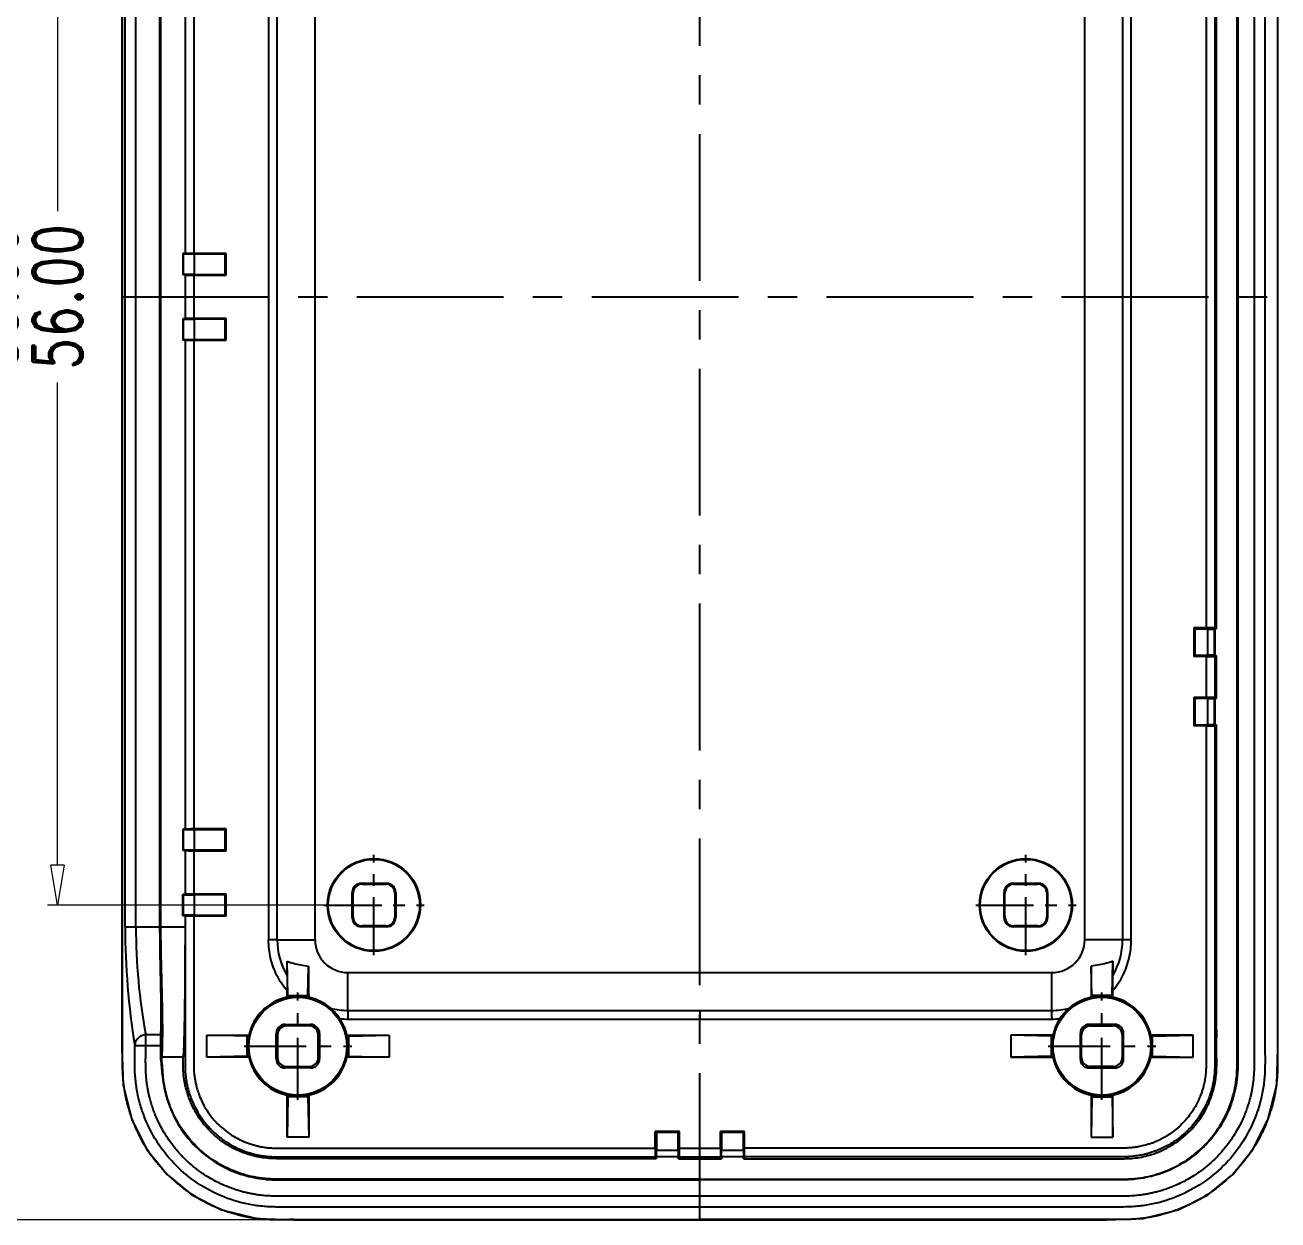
# Model space of a CAD drawing. Header units: millimetres. Extents: x 1204 to 1781, y 423 to 610.
# Drawn here: x 1326.8 to 1384.5, y 504.3 to 559.3 of the extents above; entities that cross this region are included whole.
import ezdxf

# ---------------------------------------------------------------- set-up
doc = ezdxf.new("R2010")
doc.units = ezdxf.units.MM
doc.linetypes.add('CENTER', pattern=[50.8, 31.75, -6.35, 6.35, -6.35])
doc.layers.add('dim', color=82, linetype='Continuous', lineweight=9)
doc.styles.add('ROMAND', font='romand.shx', dxfattribs={"width": 0.75, "bigfont": 'gbcbig.shx'})
doc.dimstyles.new('YanXiu', dxfattribs={"dimtxt": 2.5, "dimasz": 2.2, "dimexe": 1, "dimexo": 0, "dimgap": 0.66, "dimtad": 0, "dimzin": 1, "dimdsep": 46, "dimtxsty": 'ROMAND', "dimblk": 'CLOSEDBLANK', "dimcen": 0, "dimclrd": 3, "dimclre": 3, "dimclrt": 7, "dimazin": 0, "dimtfac": 1, "dimtofl": 0, "dimtmove": 0, "dimatfit": 3, "dimldrblk": 'CLOSEDBLANK', "dimfxl": 1, "dimlwd": 5, "dimlwe": 5, "dimarcsym": 0})

# ---------------------------------------------------------------- blocks, each defined once
blk = doc.blocks.new('_ClosedBlank')
at = {"color": 0, "linetype": 'ByBlock', "lineweight": -2}
for p, q in [((-1, 0.167), (0, 0)), ((-1, 0.167), (-1, -0.167)), ((0, 0), (-1, -0.167))]:
    blk.add_line(p, q, dxfattribs=at)
blk = doc.blocks.new('*D16')
at = {"layer": 'Defpoints', "color": 0}
for p in [(1652.169, 574.768), (1639.924, 518.768), (1652.169, 518.768)]:
    blk.add_point(p, dxfattribs=at)
at = {"layer": 'dim', "color": 3, "lineweight": 5}
for p, q in [((1652.169, 574.768), (1639.464, 574.768)), ((1639.924, 572.928), (1639.924, 550.719)), ((1639.924, 520.608), (1639.924, 542.817)), ((1652.169, 518.768), (1639.464, 518.768))]:
    blk.add_line(p, q, dxfattribs=at)
at = {"layer": 'dim', "color": 3, "lineweight": 5, "xscale": 1.84, "yscale": 1.84, "zscale": 1.84}
for p, rotation in [((1639.924, 574.768), 90), ((1639.924, 518.768), 270)]:
    blk.add_blockref('_ClosedBlank', p, dxfattribs=dict(at, rotation=rotation))
at = {"layer": 'dim', "color": 7, "insert": (1639.924, 546.768), "char_height": 2.3, "attachment_point": 5, "rotation": 90, "style": 'ROMAND'}
blk.add_mtext('56.00', dxfattribs=at)
blk = doc.blocks.new('*D17')
at = {"layer": 'Defpoints', "color": 0}
for p in [(1650.78, 589.268), (1636.924, 504.268), (1650.78, 504.268)]:
    blk.add_point(p, dxfattribs=at)
at = {"layer": 'dim', "color": 3, "lineweight": 5}
for p, q in [((1650.78, 589.268), (1636.464, 589.268)), ((1636.924, 587.428), (1636.924, 550.719)), ((1636.924, 506.108), (1636.924, 542.817)), ((1650.78, 504.268), (1636.464, 504.268))]:
    blk.add_line(p, q, dxfattribs=at)
at = {"layer": 'dim', "color": 3, "lineweight": 5, "xscale": 1.84, "yscale": 1.84, "zscale": 1.84}
for p, rotation in [((1636.924, 589.268), 90), ((1636.924, 504.268), 270)]:
    blk.add_blockref('_ClosedBlank', p, dxfattribs=dict(at, rotation=rotation))
at = {"layer": 'dim', "color": 7, "insert": (1636.924, 546.768), "char_height": 2.3, "attachment_point": 5, "rotation": 90, "style": 'ROMAND'}
blk.add_mtext('85.00', dxfattribs=at)
blk = doc.blocks.new('*u35')
at = {"color": 1, "linetype": 'CENTER', "ltscale": 0.212798}
for p, q in [((0, -42.5), (0, 42.5)), ((-26.6, 0), (26.6, 0))]:
    blk.add_line(p, q, dxfattribs=at)
at = {"color": 7, "linetype": 'Continuous'}
for p, q in [((-26.6, 34.599), (-26.6, -34.599)), ((26.6, -34.599), (26.6, 34.599)), ((-19.85, 29.603), (-19.85, -29.603)), ((-19.451, -29.6), (-19.451, 29.6)), ((-17.71, -29.6), (-17.71, 29.6)), ((17.71, -29.6), (17.71, 29.6)), ((19.451, 29.6), (19.451, -29.6)), ((19.85, -29.603), (19.85, 29.603)), ((-26.45, -29), (-26.45, 29)), ((-25.957, -29), (-25.957, 29)), ((-24.846, -29), (-24.846, 29)), ((-24.817, 29), (-24.817, -29)), ((-23.694, 24.509), (-23.694, 1.991)), ((-23.692, 24.507), (-23.692, 1.993)), ((-23.292, 24.5), (-23.292, 2)), ((23.292, 15.242), (23.292, -15.242)), ((23.692, 15.246), (23.692, -15.246)), ((23.78, -15.29), (23.78, 15.29)), ((-23.694, 1.991), (-23.796, 1.991)), ((-23.779, 1.974), (-23.796, 1.991)), ((-23.796, 1.991), (-23.796, 1.009)), ((-23.779, 1.974), (-23.27, 1.965)), ((-23.779, 1.974), (-23.779, 1.026)), ((-23.692, 1.993), (-23.694, 1.991)), ((-21.805, 2), (-23.292, 2)), ((-21.84, 1.965), (-23.27, 1.965)), ((-23.27, 1.965), (-23.27, 1.035)), ((-21.84, 1.965), (-21.805, 2)), ((-21.84, 1.035), (-21.84, 1.965)), ((-21.805, 1), (-21.805, 2)), ((-23.779, 1.026), (-23.796, 1.009)), ((-23.694, 1.009), (-23.796, 1.009)), ((-23.27, 1.035), (-23.779, 1.026)), ((-23.694, 1.009), (-23.692, 1.007)), ((-23.694, 1.009), (-23.694, -1.009)), ((-23.292, 1), (-21.805, 1)), ((-23.292, 1), (-23.292, -1)), ((-23.27, 1.035), (-21.84, 1.035)), ((-21.84, 1.035), (-21.805, 1)), ((-23.694, -1.009), (-23.796, -1.009)), ((-23.779, -1.026), (-23.796, -1.009)), ((-23.796, -1.009), (-23.796, -1.991)), ((-23.779, -1.026), (-23.27, -1.035)), ((-23.779, -1.026), (-23.779, -1.974)), ((-23.692, -1.007), (-23.694, -1.009)), ((-21.805, -1), (-23.292, -1)), ((-21.84, -1.035), (-23.27, -1.035)), ((-23.27, -1.035), (-23.27, -1.965)), ((-21.84, -1.035), (-21.805, -1)), ((-21.84, -1.965), (-21.84, -1.035)), ((-21.805, -2), (-21.805, -1)), ((-23.779, -1.974), (-23.796, -1.991)), ((-23.694, -1.991), (-23.796, -1.991)), ((-23.27, -1.965), (-23.779, -1.974)), ((-23.694, -1.991), (-23.692, -1.993)), ((-23.694, -1.991), (-23.694, -24.509)), ((-23.692, -1.993), (-23.692, -24.507)), ((-23.292, -2), (-23.292, -24.5)), ((-23.292, -2), (-21.805, -2)), ((-23.27, -1.965), (-21.84, -1.965)), ((-21.84, -1.965), (-21.805, -2)), ((22.722, -15.242), (22.722, -16.558)), ((22.78, -15.3), (22.722, -15.242)), ((23.292, -15.242), (22.722, -15.242)), ((22.78, -15.3), (22.78, -16.5)), ((23.38, -15.3), (22.78, -15.3)), ((23.38, -15.3), (23.685, -15.297)), ((23.38, -16.5), (23.38, -15.3)), ((23.685, -15.297), (23.7, -15.29)), ((23.685, -16.503), (23.685, -15.297)), ((23.78, -15.29), (23.692, -15.246)), ((23.7, -15.29), (23.7, -16.51)), ((23.78, -15.29), (23.7, -15.29)), ((22.78, -16.5), (22.722, -16.558)), ((23.292, -16.558), (22.722, -16.558)), ((22.78, -16.5), (23.38, -16.5)), ((23.292, -16.558), (23.292, -18.442)), ((23.685, -16.503), (23.38, -16.5)), ((23.685, -16.503), (23.7, -16.51)), ((23.692, -16.554), (23.78, -16.51)), ((23.692, -16.554), (23.692, -18.446)), ((23.7, -16.51), (23.78, -16.51)), ((23.78, -18.49), (23.78, -16.51)), ((22.722, -18.442), (22.722, -19.758)), ((22.78, -18.5), (22.722, -18.442)), ((23.292, -18.442), (22.722, -18.442)), ((23.78, -18.49), (23.692, -18.446)), ((22.78, -18.5), (22.78, -19.7)), ((23.38, -18.5), (22.78, -18.5)), ((23.38, -18.5), (23.685, -18.497)), ((23.38, -19.7), (23.38, -18.5)), ((23.685, -18.497), (23.7, -18.49)), ((23.685, -19.703), (23.685, -18.497)), ((23.7, -18.49), (23.7, -19.71)), ((23.78, -18.49), (23.7, -18.49)), ((22.78, -19.7), (22.722, -19.758)), ((23.292, -19.758), (22.722, -19.758)), ((22.78, -19.7), (23.38, -19.7)), ((23.685, -19.703), (23.38, -19.7)), ((23.685, -19.703), (23.7, -19.71)), ((23.692, -19.754), (23.78, -19.71)), ((23.7, -19.71), (23.78, -19.71)), ((-23.796, -24.509), (-23.796, -25.491)), ((-23.694, -24.509), (-23.796, -24.509)), ((-23.779, -24.526), (-23.796, -24.509)), ((-23.779, -24.526), (-23.779, -25.474)), ((-23.779, -24.526), (-23.27, -24.535)), ((-23.692, -24.507), (-23.694, -24.509)), ((-21.805, -24.5), (-23.292, -24.5)), ((-23.27, -24.535), (-23.27, -25.465)), ((-21.84, -24.535), (-23.27, -24.535)), ((-21.84, -24.535), (-21.805, -24.5)), ((-21.84, -25.465), (-21.84, -24.535)), ((-21.805, -25.5), (-21.805, -24.5)), ((-23.779, -25.474), (-23.796, -25.491)), ((-23.694, -25.491), (-23.796, -25.491)), ((-23.27, -25.465), (-23.779, -25.474)), ((-23.694, -25.491), (-23.694, -27.509)), ((-23.694, -25.491), (-23.692, -25.493)), ((-23.692, -25.493), (-23.692, -27.507)), ((-23.292, -25.5), (-23.292, -27.5)), ((-23.292, -25.5), (-21.805, -25.5)), ((-23.27, -25.465), (-21.84, -25.465)), ((-21.84, -25.465), (-21.805, -25.5)), ((-15.589, -27), (-14.411, -27)), ((-15.549, -27.039), (-15.589, -27)), ((-15.549, -27.039), (-14.451, -27.039)), ((-14.451, -27.039), (-14.411, -27)), ((14.451, -27.039), (14.411, -27)), ((14.411, -27), (15.589, -27)), ((14.451, -27.039), (15.549, -27.039)), ((15.549, -27.039), (15.589, -27)), ((-23.796, -28.491), (-23.796, -27.509)), ((-23.694, -27.509), (-23.796, -27.509)), ((-23.779, -27.526), (-23.796, -27.509)), ((-23.779, -27.526), (-23.779, -28.474)), ((-23.779, -27.526), (-23.27, -27.535)), ((-23.692, -27.507), (-23.694, -27.509)), ((-21.805, -27.5), (-23.292, -27.5)), ((-23.27, -27.535), (-23.27, -28.465)), ((-21.84, -27.535), (-23.27, -27.535)), ((-21.84, -27.535), (-21.805, -27.5)), ((-21.84, -28.465), (-21.84, -27.535)), ((-21.805, -28.5), (-21.805, -27.5)), ((-16, -28.589), (-16, -27.411)), ((-15.961, -27.451), (-16, -27.411)), ((-15.961, -28.549), (-15.961, -27.451)), ((-14.039, -27.451), (-14, -27.411)), ((-14.039, -27.451), (-14.039, -28.549)), ((-14, -27.411), (-14, -28.589)), ((14, -28.589), (14, -27.411)), ((14.039, -27.451), (14, -27.411)), ((14.039, -28.549), (14.039, -27.451)), ((15.961, -27.451), (16, -27.411)), ((15.961, -27.451), (15.961, -28.549)), ((16, -27.411), (16, -28.589)), ((-23.779, -28.474), (-23.796, -28.491)), ((-23.694, -28.491), (-23.796, -28.491)), ((-23.27, -28.465), (-23.779, -28.474)), ((-23.694, -28.491), (-23.694, -29)), ((-23.694, -28.491), (-23.692, -28.493)), ((-23.292, -28.5), (-21.805, -28.5)), ((-23.27, -28.465), (-21.84, -28.465)), ((-21.84, -28.465), (-21.805, -28.5)), ((-15.961, -28.549), (-16, -28.589)), ((-14.039, -28.549), (-14, -28.589)), ((14.039, -28.549), (14, -28.589)), ((15.961, -28.549), (16, -28.589)), ((-26.45, -29), (-23.694, -29)), ((-15.549, -28.961), (-15.589, -29)), ((-14.411, -29), (-15.589, -29)), ((-14.451, -28.961), (-15.549, -28.961)), ((-14.451, -28.961), (-14.411, -29)), ((14.451, -28.961), (14.411, -29)), ((15.589, -29), (14.411, -29)), ((15.549, -28.961), (14.451, -28.961)), ((15.549, -28.961), (15.589, -29)), ((-19.451, -29.6), (-17.71, -29.6)), ((19.451, -29.6), (17.71, -29.6)), ((-18.965, -32.171), (-18.995, -30.592)), ((-18.035, -32.171), (-18.01, -30.815)), ((-16.2, -32.851), (-16.2, -31.11)), ((-16.2, -31.11), (16.2, -31.11)), ((16.2, -32.851), (16.2, -31.11)), ((18.035, -32.171), (18.01, -30.815)), ((18.965, -32.171), (18.995, -30.592)), ((-19, -32.243), (-19, -31.941)), ((-18.965, -32.271), (-18.965, -32.171)), ((-18.965, -32.171), (-18.035, -32.171)), ((-18.035, -32.171), (-18.035, -32.271)), ((18.035, -32.171), (18.035, -32.271)), ((18.965, -32.171), (18.035, -32.171)), ((18.965, -32.271), (18.965, -32.171)), ((19, -32.243), (19, -31.941)), ((-16.2, -32.851), (16.2, -32.851)), ((0, -32.851), (0, -33.25)), ((-16.203, -33.25), (16.203, -33.25)), ((-25.504, -34.477), (-25.504, -33.979)), ((-24.817, -33.979), (-25.504, -33.979)), ((-22.694, -35), (-22.694, -34)), ((-22.694, -34), (-20.757, -34)), ((-20.829, -34.035), (-22.694, -34)), ((-19.5, -35.089), (-19.5, -33.911)), ((-19.5, -33.911), (-19.434, -33.977)), ((-19.434, -33.977), (-19.434, -35.023)), ((-19.089, -33.5), (-17.911, -33.5)), ((-19.089, -33.5), (-19.023, -33.566)), ((-17.977, -33.566), (-19.023, -33.566)), ((-17.977, -33.566), (-17.911, -33.5)), ((-17.566, -33.977), (-17.5, -33.911)), ((-17.566, -35.023), (-17.566, -33.977)), ((-17.5, -33.911), (-17.5, -35.089)), ((-16.243, -34), (-14.306, -34)), ((-16.171, -34.035), (-14.306, -34)), ((-14.306, -34), (-14.306, -35)), ((14.306, -34), (14.306, -35)), ((16.171, -34.035), (14.306, -34)), ((16.243, -34), (14.306, -34)), ((17.5, -33.911), (17.5, -35.089)), ((17.566, -33.977), (17.5, -33.911)), ((17.566, -35.023), (17.566, -33.977)), ((17.977, -33.566), (17.911, -33.5)), ((19.089, -33.5), (17.911, -33.5)), ((17.977, -33.566), (19.023, -33.566)), ((19.089, -33.5), (19.023, -33.566)), ((19.5, -33.911), (19.434, -33.977)), ((19.434, -33.977), (19.434, -35.023)), ((19.5, -35.089), (19.5, -33.911)), ((22.694, -34), (20.757, -34)), ((20.829, -34.035), (22.694, -34)), ((22.694, -35), (22.694, -34)), ((-24.814, -34.477), (-26.004, -34.478)), ((-20.829, -34.965), (-20.829, -34.035)), ((-20.829, -34.035), (-20.729, -34.035)), ((-16.271, -34.035), (-16.171, -34.035)), ((-16.171, -34.035), (-16.171, -34.965)), ((16.171, -34.035), (16.171, -34.965)), ((16.271, -34.035), (16.171, -34.035)), ((20.829, -34.035), (20.729, -34.035)), ((20.829, -34.965), (20.829, -34.035)), ((-26.6, -34.599), (-26.583, -34.599)), ((-26.583, -34.758), (-26.584, -35.068)), ((-26.583, -34.599), (-26.583, -34.758)), ((-24.772, -34.991), (-23.78, -34.991)), ((-20.829, -34.965), (-22.694, -35)), ((-20.757, -35), (-22.694, -35)), ((-20.729, -34.965), (-20.829, -34.965)), ((-19.434, -35.023), (-19.5, -35.089)), ((-17.566, -35.023), (-17.5, -35.089)), ((-16.171, -34.965), (-16.271, -34.965)), ((-14.306, -35), (-16.243, -35)), ((-16.171, -34.965), (-14.306, -35)), ((16.171, -34.965), (14.306, -35)), ((14.306, -35), (16.243, -35)), ((16.171, -34.965), (16.271, -34.965)), ((17.566, -35.023), (17.5, -35.089)), ((19.434, -35.023), (19.5, -35.089)), ((20.729, -34.965), (20.829, -34.965)), ((20.757, -35), (22.694, -35)), ((20.829, -34.965), (22.694, -35)), ((26.583, -34.599), (26.583, -34.758)), ((26.6, -34.599), (26.583, -34.599)), ((26.583, -34.758), (26.584, -35.068)), ((-19.023, -35.434), (-19.089, -35.5)), ((-17.911, -35.5), (-19.089, -35.5)), ((-19.023, -35.434), (-17.977, -35.434)), ((-17.977, -35.434), (-17.911, -35.5)), ((17.977, -35.434), (17.911, -35.5)), ((17.911, -35.5), (19.089, -35.5)), ((19.023, -35.434), (17.977, -35.434)), ((19.023, -35.434), (19.089, -35.5)), ((-19, -38.694), (-19, -36.757)), ((-18.965, -36.829), (-19, -38.694)), ((-18.965, -36.829), (-18.965, -36.729)), ((-18.035, -36.829), (-18.965, -36.829)), ((-18.035, -36.729), (-18.035, -36.829)), ((-18.035, -36.829), (-18, -38.694)), ((-18, -36.757), (-18, -38.694)), ((18, -36.757), (18, -38.694)), ((18.035, -36.829), (18, -38.694)), ((18.035, -36.729), (18.035, -36.829)), ((18.035, -36.829), (18.965, -36.829)), ((18.965, -36.829), (18.965, -36.729)), ((18.965, -36.829), (19, -38.694)), ((19, -38.694), (19, -36.757)), ((-2.058, -39.192), (-2.058, -38.422)), ((-2, -38.48), (-2.058, -38.422)), ((-0.942, -38.422), (-2.058, -38.422)), ((-2, -38.48), (-2, -39.28)), ((-1, -38.48), (-2, -38.48)), ((-1, -38.48), (-0.942, -38.422)), ((-1, -39.28), (-1, -38.48)), ((-0.942, -39.192), (-0.942, -38.422)), ((0.942, -39.192), (0.942, -38.422)), ((1, -38.48), (0.942, -38.422)), ((2.058, -38.422), (0.942, -38.422)), ((1, -38.48), (1, -39.28)), ((2, -38.48), (1, -38.48)), ((2, -38.48), (2.058, -38.422)), ((2, -39.28), (2, -38.48)), ((2.058, -39.192), (2.058, -38.422)), ((-18, -38.694), (-19, -38.694)), ((-0.942, -39.192), (0.942, -39.192)), ((0, -39.68), (0, -39.192)), ((18, -38.694), (19, -38.694)), ((-2.054, -39.592), (-2.01, -39.68)), ((-2.003, -39.585), (-2.01, -39.6)), ((-2.01, -39.6), (-2.01, -39.68)), ((-0.99, -39.6), (-2.01, -39.6)), ((-2.003, -39.585), (-2, -39.28)), ((-2.003, -39.585), (-0.997, -39.585)), ((-2, -39.28), (-1, -39.28)), ((-1, -39.28), (-0.997, -39.585)), ((-0.997, -39.585), (-0.99, -39.6)), ((-0.99, -39.68), (-0.946, -39.592)), ((-0.99, -39.68), (-0.99, -39.6)), ((-0.99, -39.68), (0.99, -39.68)), ((-0.946, -39.592), (0.946, -39.592)), ((0.946, -39.592), (0.99, -39.68)), ((0.997, -39.585), (0.99, -39.6)), ((0.99, -39.6), (0.99, -39.68)), ((2.01, -39.6), (0.99, -39.6)), ((0.997, -39.585), (1, -39.28)), ((0.997, -39.585), (2.003, -39.585)), ((1, -39.28), (2, -39.28)), ((2, -39.28), (2.003, -39.585)), ((2.003, -39.585), (2.01, -39.6)), ((2.01, -39.68), (2.054, -39.592)), ((2.01, -39.68), (2.01, -39.6)), ((0, -40.65), (0, -40.62)), ((0, -42.483), (0, -41.404)), ((-19.153, -42.484), (-18.89, -42.483)), ((-18.699, -42.5), (-18.699, -42.483)), ((-18.699, -42.5), (18.699, -42.5)), ((0, -42.483), (0, -42.5)), ((18.699, -42.5), (18.699, -42.483)), ((19.153, -42.484), (18.89, -42.483))]:
    blk.add_line(p, q, dxfattribs=at)
at = {"color": 1, "linetype": 'CENTER', "ltscale": 0.084}
for p, q in [((-15, -30.31), (-15, -25.69)), ((15, -30.31), (15, -25.69)), ((-17.31, -28), (-12.69, -28)), ((12.69, -28), (17.31, -28))]:
    blk.add_line(p, q, dxfattribs=at)
at = {"color": 1, "linetype": 'CENTER', "ltscale": 0.09}
for p, q in [((-18.5, -36.975), (-18.5, -32.025)), ((18.5, -36.975), (18.5, -32.025)), ((-20.975, -34.5), (-16.025, -34.5)), ((16.025, -34.5), (20.975, -34.5))]:
    blk.add_line(p, q, dxfattribs=at)
at = {"color": 7, "linetype": 'Continuous'}
for points in [[(-26.6, -34.599), (-26.542, -36.281), (-26.14, -37.895), (-25.446, -39.263), (-24.518, -40.409), (-23.375, -41.339), (-22.008, -42.035), (-20.396, -42.44), (-18.699, -42.5)], [(18.699, -42.5), (20.396, -42.44), (22.008, -42.035), (23.375, -41.339), (24.518, -40.409), (25.446, -39.263), (26.14, -37.895), (26.542, -36.281), (26.6, -34.599)]]:
    blk.add_lwpolyline(points, dxfattribs=at)
for centre, radius in [((-15, -28), 2.135), ((-15, -28), 2.1), ((15, -28), 2.135), ((15, -28), 2.1), ((-18.5, -34.5), 2.25), ((18.5, -34.5), 2.25)]:
    blk.add_circle(centre, radius, dxfattribs=at)
for centre, radius, start, end in [((7.858, -28.956), 34.309, 180.0733, 189.26149), ((1.936, -28.967), 27.893, 180.06683, 190.35101), ((-16.2, -29.6), 3.251, 180, 210.61889), ((-16.2, -29.6), 1.51, 180, 270), ((16.2, -29.6), 1.51, 270, 0), ((16.2, -29.6), 3.251, 329.38111, 0), ((-204.898, -30.097), 185.904, 359.64288, 359.8473), ((204.898, -30.097), 185.904, 180.1527, 180.35712), ((93.877, -31.994), 112.877, 179.62504, 179.97294), ((-93.877, -31.994), 112.877, 0.02706, 0.37496), ((-18.5, -34.5), 2.312, 102.49225, 167.50775), ((-23.565, -37.93), 7.292, 50.89448, 51.24704), ((-18.5, -34.5), 2.277, 78.212, 101.788), ((-13.429, -37.938), 7.303, 128.78344, 129.10522), ((-18.519, -34.541), 2.352, 49.43564, 77.32858), ((18.519, -34.541), 2.352, 102.67141, 130.56436), ((13.429, -37.938), 7.303, 50.89478, 51.21656), ((18.5, -34.5), 2.277, 78.212, 101.788), ((23.565, -37.93), 7.292, 128.75296, 129.10552), ((18.5, -34.5), 2.312, 12.49225, 77.50775), ((-18.46, -34.477), 2.265, 33.39939, 49.51386), ((-16.2, -29.6), 3.251, 255.94881, 270), ((16.2, -29.6), 3.251, 270, 284.05119), ((18.46, -34.477), 2.265, 130.48614, 146.60061), ((-18.5, -34.5), 2.312, 12.49225, 33.33924), ((-16.2, -29.907), 3.343, 263.66754, 269.958), ((16.2, -29.907), 3.343, 270.042, 276.33246), ((18.5, -34.5), 2.312, 146.66076, 167.50775), ((-15.055, -29.424), 7.311, 218.7534, 219.10507), ((-21.93, -29.435), 7.292, 320.89448, 321.24704), ((21.93, -29.435), 7.292, 218.75296, 219.10552), ((15.055, -29.424), 7.311, 320.89493, 321.2466), ((-93.202, -36.336), 68.413, 1.03487, 1.55658), ((-18.5, -34.5), 2.277, 168.212, 191.788), ((-18.5, -34.5), 2.277, 348.212, 11.788), ((18.5, -34.5), 2.277, 168.212, 191.788), ((18.5, -34.5), 2.277, 348.212, 11.788), ((-74.539, -40.073), 49.987, 4.85953, 5.70958), ((-127.269, -43.924), 102.886, 4.5257, 4.98105), ((-15.07, -39.565), 7.292, 140.89448, 141.24704), ((-18.5, -34.5), 2.312, 192.49225, 257.50775), ((-18.5, -34.5), 2.312, 282.49225, 347.50775), ((-21.945, -39.576), 7.311, 38.7534, 39.10507), ((21.945, -39.576), 7.311, 140.89493, 141.2466), ((18.5, -34.5), 2.312, 192.49225, 257.50775), ((18.5, -34.5), 2.312, 282.49225, 347.50775), ((15.07, -39.565), 7.292, 38.75296, 39.10552), ((-23.576, -31.055), 7.311, 308.7534, 309.10507), ((-18.5, -34.5), 2.277, 258.212, 281.788), ((-13.435, -31.07), 7.292, 230.89448, 231.24704), ((13.435, -31.07), 7.292, 308.75296, 309.10552), ((18.5, -34.5), 2.277, 258.212, 281.788), ((23.576, -31.055), 7.311, 230.89493, 231.2466), ((-18.688, -123.255), 80.772, 90.00796, 90.14316), ((18.688, -123.255), 80.772, 89.85684, 89.99204)]:
    blk.add_arc(centre, radius, start, end, dxfattribs=at)
for centre, major_axis, start_param, end_param in [((-15.588, -27.412), (-0.291, 0.291), -0.78536, 0.78536), ((-15.549, -27.451), (0.291, -0.291), 2.356233, 3.926953), ((-14.451, -27.451), (-0.291, -0.291), 2.356233, 3.926953), ((-14.412, -27.412), (0.291, 0.291), -0.78536, 0.78536), ((14.412, -27.412), (-0.291, 0.291), -0.78536, 0.78536), ((14.451, -27.451), (0.291, -0.291), 2.356233, 3.926953), ((15.549, -27.451), (-0.291, -0.291), 2.356233, 3.926953), ((15.588, -27.412), (0.291, 0.291), -0.78536, 0.78536), ((-15.588, -28.588), (0.291, 0.291), -3.926953, -2.356233), ((-15.549, -28.549), (0.291, 0.291), 2.356233, 3.926953), ((-14.451, -28.549), (-0.291, 0.291), 2.356233, 3.926953), ((-14.412, -28.588), (-0.291, 0.291), -3.926953, -2.356233), ((14.412, -28.588), (0.291, 0.291), -3.926953, -2.356233), ((14.451, -28.549), (0.291, 0.291), 2.356233, 3.926953), ((15.549, -28.549), (-0.291, 0.291), 2.356233, 3.926953), ((15.588, -28.588), (-0.291, 0.291), -3.926953, -2.356233), ((-19.088, -33.912), (-0.291, 0.291), -0.78536, 0.78536), ((-19.023, -33.977), (0.291, -0.291), 2.356233, 3.926953), ((-17.977, -33.977), (0.291, 0.291), -0.78536, 0.78536), ((-17.912, -33.912), (-0.291, -0.291), 2.356233, 3.926953), ((17.912, -33.912), (0.291, -0.291), 2.356233, 3.926953), ((17.977, -33.977), (0.291, -0.291), 2.356233, 3.926953), ((19.023, -33.977), (0.291, 0.291), -0.78536, 0.78536), ((19.088, -33.912), (0.291, 0.291), -0.78536, 0.78536), ((-19.088, -35.088), (0.291, 0.291), 2.356233, 3.926953), ((-19.023, -35.023), (0.291, 0.291), -3.926953, -2.356233), ((-17.977, -35.023), (-0.291, 0.291), -3.926953, -2.356233), ((-17.912, -35.088), (-0.291, 0.291), 2.356233, 3.926953), ((17.912, -35.088), (0.291, 0.291), -3.926953, -2.356233), ((17.977, -35.023), (0.291, 0.291), 2.356233, 3.926953), ((19.023, -35.023), (-0.291, 0.291), 2.356233, 3.926953), ((19.088, -35.088), (-0.291, 0.291), -3.926953, -2.356233)]:
    blk.add_ellipse(centre, major_axis=major_axis, ratio=0.999924, start_param=start_param, end_param=end_param, dxfattribs=at)
for points, start_tangent, end_tangent in [([(0, 41.904), (4.875, 41.904), (7.312, 41.904), (9.75, 41.904), (12.187, 41.904), (14.625, 41.904), (15.844, 41.904), (17.062, 41.904), (18.281, 41.904), (18.891, 41.904), (19.5, 41.904), (19.819, 41.896), (20.137, 41.872), (20.769, 41.779), (21.388, 41.624), (21.989, 41.409), (23.113, 40.808), (24.099, 39.999), (24.908, 39.013), (25.509, 37.889), (25.724, 37.288), (25.879, 36.669), (25.972, 36.037), (25.996, 35.719), (26.004, 35.4), (26.004, 34.847), (26.004, 34.294), (26.004, 33.187), (26.004, 32.081), (26.004, 30.975), (26.004, 28.762), (26.004, 26.55), (26.004, 24.337), (26.004, 22.125), (26.004, 17.7), (26.004, 13.275), (26.004, 8.85), (26.004, 0), (26.004, -8.85), (26.004, -13.275), (26.004, -17.7), (26.004, -22.125), (26.004, -24.338), (26.004, -26.55), (26.004, -28.763), (26.004, -30.975), (26.004, -32.081), (26.004, -33.187), (26.004, -34.294), (26.004, -34.847), (26.004, -35.4), (25.996, -35.719), (25.972, -36.037), (25.879, -36.669), (25.724, -37.288), (25.509, -37.889), (24.908, -39.013), (24.099, -39.999), (23.113, -40.808), (21.989, -41.409), (21.388, -41.624), (20.769, -41.779), (20.137, -41.872), (19.819, -41.896), (19.5, -41.904), (18.891, -41.904), (18.281, -41.904), (17.062, -41.904), (15.844, -41.904), (14.625, -41.904), (12.187, -41.904), (9.75, -41.904), (7.312, -41.904), (4.875, -41.904), (0, -41.904)], (1, 0), (-1, 0)), ([(0, 41.404), (1.612, 41.404), (3.107, 41.404), (4.494, 41.404), (5.78, 41.404), (6.974, 41.404), (8.081, 41.404), (9.108, 41.404), (10.06, 41.404), (10.942, 41.404), (11.759, 41.404), (12.516, 41.404), (13.22, 41.404), (13.876, 41.404), (14.49, 41.404), (15.06, 41.404), (15.587, 41.404), (16.075, 41.404), (16.529, 41.404), (16.947, 41.404), (17.315, 41.404), (17.643, 41.404), (17.944, 41.404), (18.226, 41.404), (18.488, 41.404), (18.729, 41.404), (18.946, 41.404), (19.141, 41.405), (19.314, 41.405), (19.468, 41.404), (19.608, 41.402), (19.739, 41.399), (19.868, 41.393), (20.001, 41.383), (20.138, 41.37), (20.28, 41.353), (20.426, 41.332), (20.577, 41.306), (20.732, 41.276), (20.894, 41.24), (21.068, 41.196), (21.257, 41.141), (21.467, 41.072), (21.703, 40.985), (21.965, 40.874), (22.241, 40.742), (22.527, 40.585), (22.827, 40.397), (23.144, 40.171), (23.479, 39.896), (23.827, 39.562), (24.173, 39.17), (24.456, 38.788), (24.68, 38.435), (24.858, 38.11), (24.999, 37.808), (25.115, 37.525), (25.21, 37.255), (25.285, 37.007), (25.342, 36.784), (25.385, 36.588), (25.417, 36.415), (25.442, 36.262), (25.46, 36.119), (25.476, 35.98), (25.488, 35.839), (25.496, 35.695), (25.501, 35.55), (25.504, 35.403), (25.505, 35.257), (25.505, 35.109), (25.504, 34.961), (25.504, 34.817), (25.504, 34.668), (25.504, 34.504), (25.504, 34.325), (25.504, 34.136), (25.504, 33.938), (25.504, 33.728), (25.504, 33.503), (25.504, 33.26), (25.504, 32.996), (25.504, 32.708), (25.504, 32.393), (25.504, 32.048), (25.504, 31.678), (25.504, 31.281), (25.504, 30.855), (25.504, 30.394), (25.504, 29.895), (25.504, 29.359), (25.504, 28.784), (25.504, 28.168), (25.504, 27.506), (25.504, 26.792), (25.504, 26.022), (25.504, 25.19), (25.504, 24.292), (25.504, 23.324), (25.504, 22.28), (25.504, 21.155), (25.504, 19.942), (25.504, 18.634), (25.504, 17.225), (25.504, 15.706), (25.504, 14.068), (25.504, 12.303), (25.504, 10.401), (25.504, 8.35), (25.504, 6.141), (25.504, 3.759), (25.504, 1.193), (25.504, -1.574), (25.504, -4.548), (25.504, -7.517), (25.504, -10.186), (25.504, -12.536), (25.504, -14.624), (25.504, -16.493), (25.504, -18.173), (25.504, -19.689), (25.504, -21.063), (25.504, -22.311), (25.504, -23.447), (25.504, -24.485), (25.504, -25.433), (25.504, -26.3), (25.504, -27.093), (25.504, -27.821), (25.504, -28.491), (25.504, -29.11), (25.504, -29.684), (25.504, -30.215), (25.504, -30.703), (25.504, -31.152), (25.504, -31.567), (25.504, -31.951), (25.504, -32.309), (25.504, -32.636), (25.504, -32.934), (25.504, -33.206), (25.504, -33.456), (25.504, -33.685), (25.504, -33.899), (25.504, -34.1), (25.504, -34.292), (25.504, -34.473), (25.504, -34.642), (25.504, -34.794), (25.504, -34.941), (25.504, -35.093), (25.505, -35.244), (25.504, -35.394), (25.502, -35.543), (25.497, -35.69), (25.488, -35.835), (25.476, -35.979), (25.46, -36.119), (25.441, -36.263), (25.417, -36.415), (25.386, -36.582), (25.345, -36.77), (25.292, -36.982), (25.222, -37.219), (25.133, -37.477), (25.027, -37.745), (24.9, -38.025), (24.745, -38.321), (24.556, -38.637), (24.325, -38.973), (24.04, -39.328), (23.695, -39.695), (23.34, -40.015), (22.996, -40.281), (22.667, -40.501), (22.353, -40.683), (22.054, -40.834), (21.77, -40.958), (21.509, -41.058), (21.27, -41.137), (21.048, -41.201), (20.844, -41.251), (20.658, -41.291), (20.491, -41.321), (20.34, -41.345), (20.197, -41.363), (20.056, -41.378), (19.912, -41.39), (19.767, -41.398), (19.622, -41.402), (19.481, -41.404), (19.335, -41.405), (19.169, -41.405), (18.978, -41.404), (18.763, -41.404), (18.528, -41.404), (18.282, -41.404), (18.028, -41.404), (17.768, -41.404), (17.498, -41.404), (17.208, -41.404), (16.891, -41.404), (16.543, -41.404), (16.169, -41.404), (15.767, -41.404), (15.333, -41.404), (14.865, -41.404), (14.358, -41.404), (13.814, -41.404), (13.233, -41.404), (12.611, -41.404), (11.942, -41.404), (11.22, -41.404), (10.44, -41.404), (9.598, -41.404), (8.689, -41.404), (7.709, -41.404), (6.653, -41.404), (5.515, -41.404), (4.288, -41.404), (2.964, -41.404), (1.538, -41.404), (0, -41.404)], (1, 0), (-1, 0)), ([(0, 40.65), (4.875, 40.65), (7.312, 40.65), (9.75, 40.65), (12.187, 40.65), (14.625, 40.65), (15.844, 40.65), (17.063, 40.65), (18.28, 40.65), (18.894, 40.65), (19.488, 40.65), (19.76, 40.644), (20.015, 40.625), (20.523, 40.549), (21.025, 40.424), (21.509, 40.251), (22.417, 39.765), (23.212, 39.112), (23.865, 38.317), (24.351, 37.409), (24.524, 36.925), (24.649, 36.423), (24.725, 35.915), (24.744, 35.66), (24.75, 35.388), (24.75, 34.85), (24.75, 34.293), (24.75, 33.188), (24.75, 32.081), (24.75, 30.975), (24.75, 28.762), (24.75, 26.55), (24.75, 24.337), (24.75, 22.125), (24.75, 17.7), (24.75, 13.275), (24.75, 8.85), (24.75, 0), (24.75, -8.85), (24.75, -13.275), (24.75, -17.7), (24.75, -22.125), (24.75, -24.338), (24.75, -26.55), (24.75, -28.763), (24.75, -30.975), (24.75, -32.081), (24.75, -33.188), (24.75, -34.293), (24.75, -34.85), (24.75, -35.388), (24.744, -35.66), (24.725, -35.915), (24.649, -36.423), (24.524, -36.925), (24.351, -37.409), (23.865, -38.317), (23.212, -39.112), (22.417, -39.765), (21.509, -40.251), (21.025, -40.424), (20.523, -40.549), (20.015, -40.625), (19.76, -40.644), (19.488, -40.65), (18.894, -40.65), (18.28, -40.65), (17.063, -40.65), (15.844, -40.65), (14.625, -40.65), (12.187, -40.65), (9.75, -40.65), (7.312, -40.65), (4.875, -40.65), (0, -40.65)], (1, 0), (-1, 0)), ([(0, -40.62), (4.875, -40.62), (7.312, -40.62), (9.75, -40.62), (12.187, -40.62), (14.625, -40.62), (15.844, -40.62), (17.063, -40.62), (18.28, -40.62), (18.894, -40.62), (19.488, -40.62), (19.759, -40.613), (20.012, -40.595), (20.517, -40.52), (21.016, -40.395), (21.497, -40.223), (22.4, -39.74), (23.191, -39.091), (23.84, -38.3), (24.323, -37.397), (24.495, -36.916), (24.62, -36.417), (24.695, -35.912), (24.713, -35.659), (24.72, -35.388), (24.72, -34.85), (24.72, -34.292), (24.72, -33.188), (24.72, -32.081), (24.72, -30.975), (24.72, -28.763), (24.72, -26.55), (24.72, -24.338), (24.72, -22.125), (24.72, -17.7), (24.72, -13.275), (24.72, -8.85), (24.72, 0), (24.72, 8.85), (24.72, 13.275), (24.72, 17.7), (24.72, 22.125), (24.72, 24.337), (24.72, 26.55), (24.72, 28.762), (24.72, 30.975), (24.72, 32.081), (24.72, 33.188), (24.72, 34.292), (24.72, 34.85), (24.72, 35.388), (24.713, 35.659), (24.695, 35.912), (24.62, 36.417), (24.495, 36.916), (24.323, 37.397), (23.84, 38.3), (23.191, 39.091), (22.4, 39.74), (21.497, 40.223), (21.016, 40.395), (20.517, 40.52), (20.012, 40.595), (19.759, 40.613), (19.488, 40.62), (18.894, 40.62), (18.28, 40.62), (17.063, 40.62), (15.844, 40.62), (14.625, 40.62), (12.187, 40.62), (9.75, 40.62), (7.312, 40.62), (4.875, 40.62), (0, 40.62)], (1, 0), (-1, 0)), ([(-26.583, 34.599), (-26.583, 34.294), (-26.583, 33.187), (-26.583, 32.081), (-26.583, 30.975), (-26.583, 28.762), (-26.583, 26.55), (-26.583, 24.337), (-26.583, 22.125), (-26.583, 17.7), (-26.583, 13.275), (-26.583, 8.85), (-26.583, 0), (-26.583, -8.85), (-26.583, -13.275), (-26.583, -17.7), (-26.583, -22.125), (-26.583, -24.338), (-26.583, -26.55), (-26.583, -28.763), (-26.583, -30.975), (-26.583, -32.081), (-26.583, -33.187), (-26.583, -34.294), (-26.583, -34.599)], (-0.000226, -1), (0.000226, -1)), ([(26.583, 34.599), (26.583, 34.294), (26.583, 33.187), (26.583, 32.081), (26.583, 30.975), (26.583, 28.762), (26.583, 26.55), (26.583, 24.337), (26.583, 22.125), (26.583, 17.7), (26.583, 13.275), (26.583, 8.85), (26.583, 0), (26.583, -8.85), (26.583, -13.275), (26.583, -17.7), (26.583, -22.125), (26.583, -24.338), (26.583, -26.55), (26.583, -28.763), (26.583, -30.975), (26.583, -32.081), (26.583, -33.187), (26.583, -34.294), (26.583, -34.599)], (0.000226, -1), (-0.000226, -1)), ([(-23.292, 2), (-23.369, 2), (-23.443, 1.999), (-23.512, 1.999), (-23.572, 1.998), (-23.622, 1.997), (-23.659, 1.996), (-23.683, 1.994), (-23.692, 1.993)], (-1, 0), (-0.707107, -0.707107)), ([(-23.692, 1.007), (-23.683, 1.006), (-23.659, 1.004), (-23.622, 1.003), (-23.572, 1.002), (-23.512, 1.001), (-23.443, 1.001), (-23.369, 1), (-23.292, 1)], (0.707107, -0.707107), (1, 0)), ([(-23.292, -1), (-23.369, -1), (-23.443, -1.001), (-23.512, -1.001), (-23.572, -1.002), (-23.622, -1.003), (-23.659, -1.004), (-23.683, -1.006), (-23.692, -1.007)], (-1, 0), (-0.707107, -0.707107)), ([(-23.692, -1.993), (-23.683, -1.994), (-23.659, -1.996), (-23.622, -1.997), (-23.572, -1.998), (-23.512, -1.999), (-23.443, -1.999), (-23.369, -2), (-23.292, -2)], (0.707107, -0.707107), (1, 0)), ([(23.692, -15.246), (23.683, -15.245), (23.659, -15.245), (23.622, -15.244), (23.572, -15.243), (23.512, -15.243), (23.443, -15.243), (23.369, -15.242), (23.292, -15.242)], (-0.894441, 0.447186), (-1, 0)), ([(23.292, -16.558), (23.369, -16.558), (23.443, -16.557), (23.512, -16.557), (23.572, -16.557), (23.622, -16.556), (23.659, -16.555), (23.683, -16.555), (23.692, -16.554)], (1, 0), (0.894441, 0.447186)), ([(23.692, -18.446), (23.683, -18.445), (23.659, -18.445), (23.622, -18.444), (23.572, -18.443), (23.512, -18.443), (23.443, -18.443), (23.369, -18.442), (23.292, -18.442)], (-0.894441, 0.447186), (-1, 0)), ([(2.01, -39.68), (3.918, -39.68), (5.692, -39.68), (7.342, -39.68), (8.874, -39.68), (10.298, -39.68), (11.62, -39.68), (12.849, -39.68), (13.99, -39.68), (15.048, -39.68), (16.03, -39.68), (16.939, -39.68), (17.78, -39.68), (18.556, -39.68), (19.265, -39.681), (19.946, -39.657), (20.685, -39.513), (21.48, -39.195), (22.272, -38.661), (22.948, -37.936), (23.414, -37.132), (23.671, -36.358), (23.773, -35.651), (23.78, -34.987), (23.78, -34.284), (23.78, -33.516), (23.78, -32.682), (23.78, -31.779), (23.78, -30.802), (23.78, -29.749), (23.78, -28.613), (23.78, -27.39), (23.78, -26.071), (23.78, -24.652), (23.78, -23.124), (23.78, -21.479), (23.78, -19.71)], (1, 0), (0, 1)), ([(23.692, -19.754), (23.692, -21.566), (23.692, -23.172), (23.692, -24.601), (23.692, -25.877), (23.692, -27.023), (23.692, -28.055), (23.692, -28.981), (23.692, -29.813), (23.692, -30.589), (23.692, -31.341), (23.692, -32.043), (23.692, -32.661), (23.692, -33.191), (23.692, -33.648), (23.692, -34.045), (23.692, -34.392), (23.691, -34.697), (23.692, -34.967), (23.692, -35.207), (23.691, -35.421), (23.686, -35.614), (23.674, -35.786), (23.657, -35.938), (23.635, -36.083), (23.609, -36.229), (23.577, -36.376), (23.537, -36.528), (23.486, -36.696), (23.417, -36.892), (23.321, -37.123), (23.189, -37.39), (23.013, -37.686), (22.793, -37.994), (22.534, -38.293), (22.242, -38.57), (21.939, -38.809), (21.652, -38.997), (21.391, -39.141), (21.155, -39.251), (20.943, -39.335), (20.754, -39.4), (20.587, -39.449), (20.44, -39.485), (20.311, -39.512), (20.199, -39.533), (20.097, -39.548), (20, -39.561), (19.903, -39.572), (19.804, -39.581), (19.706, -39.587), (19.604, -39.59), (19.489, -39.592), (19.355, -39.592), (19.197, -39.592), (19.017, -39.592), (18.824, -39.592), (18.621, -39.591), (18.398, -39.592), (18.145, -39.592), (17.856, -39.592), (17.531, -39.592), (17.168, -39.592), (16.764, -39.592), (16.313, -39.592), (15.807, -39.592), (15.236, -39.592), (14.596, -39.592), (13.88, -39.592), (13.078, -39.592), (12.18, -39.592), (11.174, -39.592), (10.048, -39.592), (8.789, -39.592), (7.384, -39.592), (5.807, -39.592), (4.038, -39.592), (2.054, -39.592)], (0, -1), (-1, 0)), ([(23.292, -19.758), (23.292, -21.569), (23.292, -23.175), (23.292, -24.604), (23.292, -25.879), (23.292, -27.025), (23.292, -28.057), (23.292, -28.982), (23.292, -29.815), (23.292, -30.591), (23.292, -31.342), (23.292, -32.044), (23.292, -32.662), (23.292, -33.192), (23.292, -33.648), (23.292, -34.045), (23.292, -34.391), (23.292, -34.697), (23.292, -34.968), (23.292, -35.207), (23.291, -35.418), (23.287, -35.598), (23.275, -35.751), (23.26, -35.888), (23.24, -36.02), (23.216, -36.153), (23.187, -36.285), (23.152, -36.422), (23.105, -36.574), (23.043, -36.751), (22.956, -36.96), (22.837, -37.201), (22.678, -37.469), (22.478, -37.747), (22.244, -38.017), (21.98, -38.268), (21.706, -38.484), (21.446, -38.654), (21.21, -38.784), (20.997, -38.884), (20.806, -38.96), (20.634, -39.018), (20.483, -39.062), (20.351, -39.095), (20.235, -39.12), (20.133, -39.138), (20.041, -39.153), (19.952, -39.164), (19.864, -39.174), (19.777, -39.182), (19.69, -39.187), (19.596, -39.19), (19.486, -39.192), (19.355, -39.192), (19.198, -39.192), (19.018, -39.192), (18.825, -39.192), (18.621, -39.192), (18.398, -39.192), (18.145, -39.192), (17.857, -39.192), (17.532, -39.192), (17.169, -39.192), (16.765, -39.192), (16.314, -39.192), (15.808, -39.192), (15.238, -39.192), (14.597, -39.192), (13.881, -39.192), (13.08, -39.192), (12.182, -39.192), (11.176, -39.192), (10.05, -39.192), (8.792, -39.192), (7.386, -39.192), (5.81, -39.192), (4.042, -39.192), (2.058, -39.192)], (0, -1), (-1, 0)), ([(23.292, -19.758), (23.369, -19.758), (23.443, -19.757), (23.512, -19.757), (23.572, -19.757), (23.622, -19.756), (23.659, -19.755), (23.683, -19.755), (23.692, -19.754)], (1, 0), (0.894441, 0.447186)), ([(-23.292, -24.5), (-23.369, -24.5), (-23.443, -24.501), (-23.512, -24.501), (-23.572, -24.502), (-23.622, -24.503), (-23.659, -24.504), (-23.683, -24.506), (-23.692, -24.507)], (-1, 0), (-0.707107, -0.707107)), ([(-23.692, -25.493), (-23.683, -25.494), (-23.659, -25.496), (-23.622, -25.497), (-23.572, -25.498), (-23.512, -25.499), (-23.443, -25.499), (-23.369, -25.5), (-23.292, -25.5)], (0.707107, -0.707107), (1, 0)), ([(-23.292, -27.5), (-23.369, -27.5), (-23.443, -27.501), (-23.512, -27.501), (-23.572, -27.502), (-23.622, -27.503), (-23.659, -27.504), (-23.683, -27.506), (-23.692, -27.507)], (-1, 0), (-0.707107, -0.707106)), ([(-23.692, -28.493), (-23.692, -29.66), (-23.692, -30.714), (-23.692, -31.712), (-23.692, -32.581), (-23.692, -33.29), (-23.692, -33.871), (-23.692, -34.354), (-23.692, -34.76), (-23.692, -35.106), (-23.692, -35.404), (-23.684, -35.662), (-23.664, -35.878), (-23.636, -36.077), (-23.599, -36.276), (-23.55, -36.48), (-23.481, -36.711), (-23.376, -36.995), (-23.213, -37.345), (-22.971, -37.75), (-22.65, -38.166), (-22.265, -38.551), (-21.858, -38.865), (-21.487, -39.091), (-21.163, -39.248), (-20.882, -39.357), (-20.642, -39.433), (-20.441, -39.485), (-20.273, -39.52), (-20.13, -39.544), (-19.998, -39.562), (-19.865, -39.576), (-19.732, -39.585), (-19.592, -39.59), (-19.426, -39.592), (-19.22, -39.592), (-18.973, -39.592), (-18.704, -39.591), (-18.406, -39.592), (-18.053, -39.592), (-17.633, -39.592), (-17.145, -39.592), (-16.58, -39.592), (-15.922, -39.592), (-15.15, -39.592), (-14.247, -39.592), (-13.197, -39.592), (-11.971, -39.592), (-10.543, -39.592), (-8.881, -39.592), (-6.948, -39.592), (-4.692, -39.592), (-2.054, -39.592)], (0.000003, -1), (1, 0)), ([(-23.692, -28.493), (-23.683, -28.494), (-23.659, -28.496), (-23.622, -28.497), (-23.572, -28.498), (-23.512, -28.499), (-23.443, -28.499), (-23.369, -28.5), (-23.292, -28.5)], (0.707108, -0.707106), (1, 0)), ([(-23.292, -28.5), (-23.292, -29.667), (-23.292, -30.721), (-23.292, -31.718), (-23.292, -32.587), (-23.292, -33.296), (-23.292, -33.877), (-23.292, -34.359), (-23.292, -34.766), (-23.292, -35.112), (-23.292, -35.403), (-23.284, -35.639), (-23.267, -35.833), (-23.241, -36.014), (-23.208, -36.194), (-23.164, -36.378), (-23.101, -36.587), (-23.006, -36.844), (-22.858, -37.161), (-22.639, -37.527), (-22.348, -37.903), (-21.999, -38.251), (-21.632, -38.536), (-21.295, -38.74), (-21.003, -38.881), (-20.749, -38.98), (-20.532, -39.049), (-20.35, -39.095), (-20.199, -39.127), (-20.069, -39.148), (-19.948, -39.165), (-19.828, -39.178), (-19.71, -39.186), (-19.581, -39.19), (-19.42, -39.192), (-19.215, -39.193), (-18.969, -39.192), (-18.699, -39.192), (-18.401, -39.192), (-18.049, -39.192), (-17.63, -39.192), (-17.142, -39.192), (-16.577, -39.192), (-15.92, -39.192), (-15.149, -39.192), (-14.246, -39.192), (-13.197, -39.192), (-11.972, -39.192), (-10.544, -39.192), (-8.883, -39.192), (-6.951, -39.192), (-4.694, -39.192), (-2.058, -39.192)], (0.000003, -1), (1, 0)), ([(-24.817, -33.979), (-24.799, -33.809), (-24.788, -33.466), (-24.786, -32.971), (-24.793, -32.353), (-24.807, -31.629), (-24.824, -30.804), (-24.84, -29.912), (-24.846, -29)], (0.246681, 0.969097), (-0.000005, 1)), ([(-24.817, -29), (-24.811, -29.886), (-24.794, -30.788), (-24.773, -31.652), (-24.755, -32.423), (-24.742, -33.096), (-24.737, -33.722), (-24.74, -34.283), (-24.752, -34.716), (-24.772, -34.991)], (0.000008, -1), (-0.116107, -0.993237)), ([(-23.694, -29), (-23.696, -30.194), (-23.702, -31.339), (-23.711, -32.392), (-23.725, -33.324), (-23.741, -34.091), (-23.76, -34.651), (-23.78, -34.991)], (0.000006, -1), (-0.093273, -0.995641)), ([(-19.451, -29.6), (-19.529, -29.6), (-19.85, -29.603)], (-1, 0), (-0.999993, -0.003786)), ([(-19, -31.941), (-19.463, -31.241), (-19.753, -30.447), (-19.85, -29.603)], (-0.644525, 0.764583), (-0.001553, 0.999999)), ([(19, -31.941), (19.463, -31.241), (19.753, -30.447), (19.85, -29.603)], (0.644525, 0.764583), (0.001553, 0.999999)), ([(19.85, -29.603), (19.732, -29.602), (19.451, -29.6)], (-0.999993, 0.003786), (-1, 0)), ([(-18.995, -30.592), (-18.703, -30.684), (-18.373, -30.759), (-18.01, -30.815)], (0.938668, -0.344823), (0.992911, -0.11886)), ([(-18.01, -30.815), (-18.009, -31.046), (-18.008, -31.273), (-18.008, -31.491), (-18.007, -31.7), (-18.006, -31.897), (-18.004, -32.079), (-18.003, -32.246)], (0.001631, -0.999999), (0.009734, -0.999953)), ([(18.01, -30.815), (18.009, -31.046), (18.008, -31.273), (18.008, -31.491), (18.007, -31.7), (18.006, -31.897), (18.004, -32.079), (18.003, -32.246)], (-0.001631, -0.999999), (-0.009734, -0.999953)), ([(18.995, -30.592), (18.703, -30.684), (18.373, -30.759), (18.01, -30.815)], (-0.938668, -0.344823), (-0.992911, -0.11886)), ([(-16.2, -32.851), (-16.2, -32.929), (-16.203, -33.25)], (0, -1), (-0.003786, -0.999993)), ([(16.203, -33.25), (16.202, -33.132), (16.2, -32.851)], (-0.003786, 0.999993), (0, 1)), ([(-25.504, -33.979), (-25.695, -34.017), (-25.857, -34.126), (-25.965, -34.287), (-26.004, -34.478)], (-0.999999, -0.001363), (-0.000547, -1)), ([(-24.817, -33.979), (-24.82, -34.014), (-24.821, -34.09), (-24.82, -34.198), (-24.818, -34.332), (-24.814, -34.477)], (-0.246681, -0.969097), (0.027015, -0.999635)), ([(0, -41.904), (-4.875, -41.904), (-7.313, -41.904), (-9.75, -41.904), (-12.188, -41.904), (-14.625, -41.904), (-15.844, -41.904), (-17.062, -41.904), (-18.281, -41.904), (-18.891, -41.904), (-19.5, -41.904), (-19.819, -41.896), (-20.137, -41.872), (-20.769, -41.779), (-21.388, -41.624), (-21.989, -41.409), (-23.113, -40.808), (-24.099, -39.999), (-24.908, -39.013), (-25.509, -37.889), (-25.724, -37.288), (-25.879, -36.669), (-25.972, -36.037), (-25.996, -35.719), (-26.004, -35.4), (-26.004, -34.847), (-26.004, -34.478)], (-1, 0), (-0.000825, 1)), ([(0, -41.404), (-1.543, -41.404), (-2.977, -41.404), (-4.312, -41.404), (-5.554, -41.404), (-6.71, -41.404), (-7.787, -41.404), (-8.789, -41.404), (-9.721, -41.404), (-10.587, -41.404), (-11.392, -41.404), (-12.142, -41.404), (-12.84, -41.404), (-13.494, -41.404), (-14.106, -41.404), (-14.678, -41.404), (-15.208, -41.404), (-15.701, -41.404), (-16.16, -41.404), (-16.585, -41.404), (-16.969, -41.404), (-17.312, -41.404), (-17.624, -41.404), (-17.914, -41.404), (-18.186, -41.404), (-18.438, -41.404), (-18.669, -41.403), (-18.879, -41.404), (-19.068, -41.404), (-19.238, -41.405), (-19.391, -41.404), (-19.532, -41.403), (-19.666, -41.401), (-19.798, -41.396), (-19.932, -41.388), (-20.07, -41.377), (-20.211, -41.361), (-20.357, -41.342), (-20.507, -41.319), (-20.662, -41.29), (-20.825, -41.256), (-21, -41.213), (-21.193, -41.16), (-21.409, -41.092), (-21.652, -41.005), (-21.918, -40.895), (-22.2, -40.762), (-22.494, -40.604), (-22.806, -40.412), (-23.137, -40.177), (-23.489, -39.887), (-23.846, -39.542), (-24.17, -39.173), (-24.436, -38.817), (-24.649, -38.487), (-24.822, -38.179), (-24.963, -37.89), (-25.08, -37.616), (-25.176, -37.356), (-25.253, -37.116), (-25.314, -36.899), (-25.36, -36.705), (-25.396, -36.532), (-25.424, -36.378), (-25.445, -36.235), (-25.463, -36.097), (-25.478, -35.959), (-25.489, -35.818), (-25.497, -35.676), (-25.502, -35.532), (-25.504, -35.388), (-25.505, -35.242), (-25.505, -35.096), (-25.504, -34.952), (-25.504, -34.806), (-25.504, -34.649), (-25.504, -34.477)], (-1, 0), (-0.000834, 1)), ([(-26.584, -35.068), (-26.584, -35.149), (-26.583, -35.258), (-26.583, -35.363), (-26.581, -35.469), (-26.579, -35.578), (-26.575, -35.688), (-26.57, -35.8), (-26.562, -35.912), (-26.553, -36.023), (-26.543, -36.132), (-26.53, -36.24), (-26.516, -36.349), (-26.499, -36.465), (-26.479, -36.592), (-26.453, -36.734), (-26.42, -36.893), (-26.379, -37.068), (-26.329, -37.261), (-26.267, -37.472), (-26.193, -37.7), (-26.103, -37.945), (-25.996, -38.206), (-25.869, -38.482), (-25.718, -38.776), (-25.535, -39.092), (-25.312, -39.433), (-25.043, -39.795), (-24.726, -40.167), (-24.363, -40.537), (-23.961, -40.89), (-23.548, -41.202), (-23.159, -41.455), (-22.805, -41.655), (-22.481, -41.817), (-22.182, -41.948), (-21.908, -42.054), (-21.657, -42.141), (-21.429, -42.21), (-21.222, -42.266), (-21.036, -42.31), (-20.867, -42.346), (-20.712, -42.375), (-20.562, -42.4), (-20.413, -42.421), (-20.264, -42.439), (-20.114, -42.454), (-19.963, -42.466), (-19.809, -42.474), (-19.658, -42.479), (-19.512, -42.482), (-19.366, -42.483), (-19.217, -42.484), (-19.153, -42.484)], (-0.001145, -0.999999), (0.999999, 0.001101)), ([(-24.772, -34.991), (-24.781, -35.051), (-24.79, -35.088), (-24.8, -35.1)], (-0.116135, -0.993233), (-0.999997, -0.002481)), ([(-2.01, -39.68), (-3.927, -39.68), (-5.711, -39.68), (-7.369, -39.68), (-8.91, -39.68), (-10.343, -39.68), (-11.675, -39.68), (-12.912, -39.68), (-14.062, -39.68), (-15.13, -39.68), (-16.12, -39.68), (-17.039, -39.68), (-17.889, -39.68), (-18.674, -39.68), (-19.392, -39.681), (-20.109, -39.636), (-20.794, -39.48), (-21.364, -39.253), (-21.839, -38.985), (-22.233, -38.694), (-22.557, -38.396), (-22.821, -38.099), (-23.036, -37.811), (-23.211, -37.533), (-23.351, -37.268), (-23.462, -37.019), (-23.549, -36.785), (-23.618, -36.567), (-23.67, -36.363), (-23.709, -36.175), (-23.737, -36.002), (-23.757, -35.844), (-23.77, -35.698), (-23.777, -35.558), (-23.78, -35.417), (-23.781, -35.274), (-23.781, -35.132), (-23.78, -34.991)], (-1, 0), (0.002752, 0.999996)), ([(26.584, -35.068), (26.584, -35.149), (26.583, -35.258), (26.583, -35.363), (26.581, -35.469), (26.579, -35.578), (26.575, -35.688), (26.57, -35.8), (26.562, -35.912), (26.553, -36.023), (26.543, -36.132), (26.53, -36.24), (26.516, -36.349), (26.499, -36.465), (26.479, -36.592), (26.453, -36.734), (26.42, -36.893), (26.379, -37.068), (26.329, -37.261), (26.267, -37.472), (26.193, -37.7), (26.103, -37.945), (25.996, -38.206), (25.869, -38.482), (25.718, -38.776), (25.535, -39.092), (25.312, -39.433), (25.043, -39.795), (24.726, -40.167), (24.363, -40.537), (23.961, -40.89), (23.548, -41.202), (23.159, -41.455), (22.805, -41.655), (22.481, -41.817), (22.182, -41.948), (21.908, -42.054), (21.657, -42.141), (21.429, -42.21), (21.222, -42.266), (21.036, -42.31), (20.867, -42.346), (20.712, -42.375), (20.562, -42.4), (20.413, -42.421), (20.264, -42.439), (20.114, -42.454), (19.963, -42.466), (19.809, -42.474), (19.658, -42.479), (19.512, -42.482), (19.366, -42.483), (19.217, -42.484), (19.153, -42.484)], (0.001145, -0.999999), (-0.999999, 0.001101)), ([(-24.704, -35.805), (-24.714, -35.824), (-24.723, -35.835), (-24.732, -35.838)], (-0.383773, -0.923427), (-0.99727, -0.073843)), ([(-24.732, -35.838), (-24.725, -35.915), (-24.649, -36.423), (-24.524, -36.925), (-24.351, -37.409), (-23.865, -38.317), (-23.212, -39.112), (-22.417, -39.765), (-21.509, -40.251), (-21.025, -40.424), (-20.523, -40.549), (-20.015, -40.625), (-19.76, -40.644), (-19.488, -40.65), (-18.894, -40.65), (-18.28, -40.65), (-17.063, -40.65), (-15.844, -40.65), (-14.625, -40.65), (-12.188, -40.65), (-9.75, -40.65), (-7.313, -40.65), (-4.875, -40.65), (0, -40.65)], (0.084713, -0.996405), (1, 0)), ([(0, -40.62), (-4.875, -40.62), (-7.313, -40.62), (-9.75, -40.62), (-12.188, -40.62), (-14.625, -40.62), (-15.844, -40.62), (-17.063, -40.62), (-18.28, -40.62), (-18.894, -40.62), (-19.488, -40.62), (-19.759, -40.613), (-20.012, -40.595), (-20.517, -40.52), (-21.016, -40.395), (-21.497, -40.223), (-22.4, -39.74), (-23.191, -39.091), (-23.84, -38.3), (-24.323, -37.397), (-24.495, -36.916), (-24.62, -36.417), (-24.695, -35.912), (-24.704, -35.805)], (-1, 0), (-0.078492, 0.996915)), ([(-2.058, -39.192), (-2.058, -39.269), (-2.057, -39.343), (-2.057, -39.412), (-2.057, -39.472), (-2.056, -39.522), (-2.055, -39.559), (-2.055, -39.583), (-2.054, -39.592)], (0, -1), (0.447186, -0.894441)), ([(-0.946, -39.592), (-0.945, -39.583), (-0.945, -39.559), (-0.944, -39.522), (-0.943, -39.472), (-0.943, -39.412), (-0.943, -39.343), (-0.942, -39.269), (-0.942, -39.192)], (0.447186, 0.894441), (0, 1)), ([(0.942, -39.192), (0.942, -39.269), (0.943, -39.343), (0.943, -39.412), (0.943, -39.472), (0.944, -39.522), (0.945, -39.559), (0.945, -39.583), (0.946, -39.592)], (0, -1), (0.447186, -0.894441)), ([(2.054, -39.592), (2.055, -39.583), (2.055, -39.559), (2.056, -39.522), (2.057, -39.472), (2.057, -39.412), (2.057, -39.343), (2.058, -39.269), (2.058, -39.192)], (0.447186, 0.894441), (0, 1)), ([(-18.699, -42.483), (-18.282, -42.483), (-17.062, -42.483), (-15.844, -42.483), (-14.625, -42.483), (-12.188, -42.483), (-9.75, -42.483), (-7.313, -42.483), (-4.875, -42.483), (0, -42.483)], (1, 0.000417), (1, 0)), ([(18.699, -42.483), (18.282, -42.483), (17.062, -42.483), (15.844, -42.483), (14.625, -42.483), (12.187, -42.483), (9.75, -42.483), (7.312, -42.483), (4.875, -42.483), (0, -42.483)], (-1, 0.000417), (-1, 0))]:
    blk.add_spline(points, degree=3, dxfattribs=dict(at, start_tangent=start_tangent, end_tangent=end_tangent))
at = {"layer": 'dim'}
for base, p1, p2, picture, middle in [((-32.555, -42.5), (-18.699, 42.5), (-18.699, -42.5), '*D17', (-32.555, 0)), ((-29.555, -28), (-17.31, 28), (-17.31, -28), '*D16', (-29.555, 0))]:
    dim = blk.add_linear_dim(base=base, p1=p1, p2=p2, angle=90, dimstyle='YanXiu', override={"dimtxt": 2.3, "dimasz": 1.84, "dimexe": 0.45977, "dimgap": 0.45977}, dxfattribs=at)
    dim.commit()
    dim.dimension.update_dxf_attribs({"geometry": picture, "text_midpoint": middle, "insert": (-1669.479, -546.768)})

msp = doc.modelspace()

# ---------------------------------------------------------------- block references
msp.add_blockref('*u35', (1357.899, 546.768))

doc.saveas('drawing.dxf')
